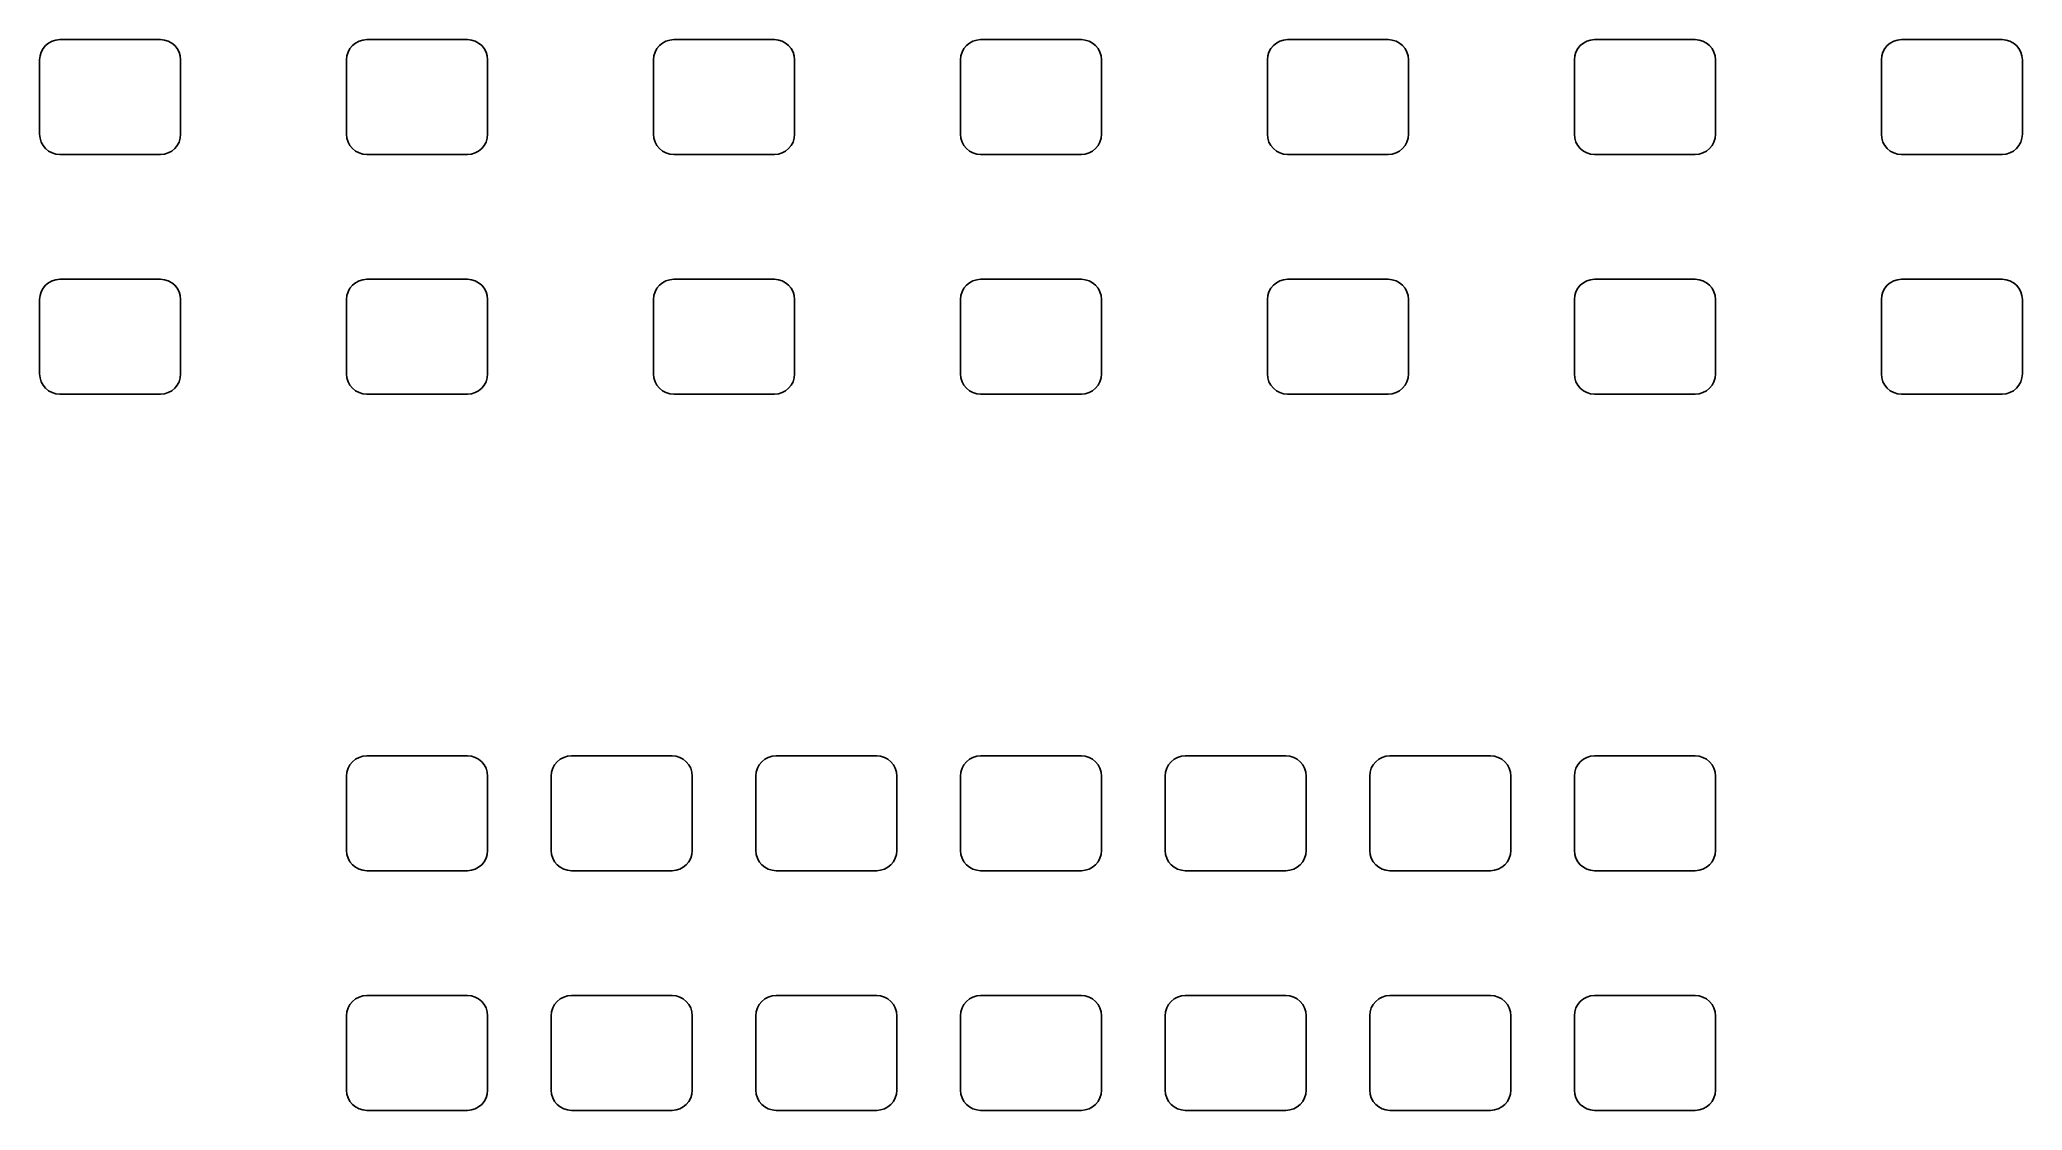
# Model space of a CAD drawing. Extents: x 1.7 to 26.3, y 2.9 to 16.2.
import ezdxf

# ---------------------------------------------------------------- set-up
doc = ezdxf.new("R2010")
doc.units = 0
doc.layers.add('BLACK', color=7, linetype='CONTINUOUS')

msp = doc.modelspace()

# ---------------------------------------------------------------- linework, layer by layer
at = {"layer": 'BLACK', "linetype": 'CONTINUOUS'}
for p, q in [((1.6698, 15.9688), (1.68403, 16.0157)), ((1.68403, 16.0157), (1.70713, 16.0589)), ((1.70713, 16.0589), (1.73822, 16.0968)), ((1.73822, 16.0968), (1.77611, 16.1279)), ((1.77611, 16.1279), (1.81933, 16.151)), ((1.81933, 16.151), (1.86623, 16.1652)), ((1.86623, 16.1652), (1.915, 16.17)), ((1.915, 16.17), (3.165, 16.17)), ((3.165, 16.17), (3.21377, 16.1652)), ((3.21377, 16.1652), (3.26067, 16.151)), ((3.26067, 16.151), (3.30389, 16.1279)), ((3.30389, 16.1279), (3.34178, 16.0968)), ((3.34178, 16.0968), (3.37287, 16.0589)), ((3.37287, 16.0589), (3.39597, 16.0157)), ((3.39597, 16.0157), (3.4102, 15.9688)), ((5.4798, 15.9688), (5.49403, 16.0157)), ((5.49403, 16.0157), (5.51713, 16.0589)), ((5.51713, 16.0589), (5.54822, 16.0968)), ((5.54822, 16.0968), (5.58611, 16.1279)), ((5.58611, 16.1279), (5.62933, 16.151)), ((5.62933, 16.151), (5.67623, 16.1652)), ((5.67623, 16.1652), (5.725, 16.17)), ((5.725, 16.17), (6.975, 16.17)), ((6.975, 16.17), (7.02377, 16.1652)), ((7.02377, 16.1652), (7.07067, 16.151)), ((7.07067, 16.151), (7.11389, 16.1279)), ((7.11389, 16.1279), (7.15178, 16.0968)), ((7.15178, 16.0968), (7.18287, 16.0589)), ((7.18287, 16.0589), (7.20597, 16.0157)), ((7.20597, 16.0157), (7.2202, 15.9688)), ((9.2898, 15.9688), (9.30403, 16.0157)), ((9.30403, 16.0157), (9.32713, 16.0589)), ((9.32713, 16.0589), (9.35822, 16.0968)), ((9.35822, 16.0968), (9.39611, 16.1279)), ((9.39611, 16.1279), (9.43933, 16.151)), ((9.43933, 16.151), (9.48623, 16.1652)), ((9.48623, 16.1652), (9.535, 16.17)), ((9.535, 16.17), (10.785, 16.17)), ((10.785, 16.17), (10.8338, 16.1652)), ((10.8338, 16.1652), (10.8807, 16.151)), ((10.8807, 16.151), (10.9239, 16.1279)), ((10.9239, 16.1279), (10.9618, 16.0968)), ((10.9618, 16.0968), (10.9929, 16.0589)), ((10.9929, 16.0589), (11.016, 16.0157)), ((11.016, 16.0157), (11.0302, 15.9688)), ((13.0998, 15.9688), (13.114, 16.0157)), ((13.114, 16.0157), (13.1371, 16.0589)), ((13.1371, 16.0589), (13.1682, 16.0968)), ((13.1682, 16.0968), (13.2061, 16.1279)), ((13.2061, 16.1279), (13.2493, 16.151)), ((13.2493, 16.151), (13.2962, 16.1652)), ((13.2962, 16.1652), (13.345, 16.17)), ((13.345, 16.17), (14.595, 16.17)), ((14.595, 16.17), (14.6438, 16.1652)), ((14.6438, 16.1652), (14.6907, 16.151)), ((14.6907, 16.151), (14.7339, 16.1279)), ((14.7339, 16.1279), (14.7718, 16.0968)), ((14.7718, 16.0968), (14.8029, 16.0589)), ((14.8029, 16.0589), (14.826, 16.0157)), ((14.826, 16.0157), (14.8402, 15.9688)), ((16.9098, 15.9688), (16.924, 16.0157)), ((16.924, 16.0157), (16.9471, 16.0589)), ((16.9471, 16.0589), (16.9782, 16.0968)), ((16.9782, 16.0968), (17.0161, 16.1279)), ((17.0161, 16.1279), (17.0593, 16.151)), ((17.0593, 16.151), (17.1062, 16.1652)), ((17.1062, 16.1652), (17.155, 16.17)), ((17.155, 16.17), (18.405, 16.17)), ((18.405, 16.17), (18.4538, 16.1652)), ((18.4538, 16.1652), (18.5007, 16.151)), ((18.5007, 16.151), (18.5439, 16.1279)), ((18.5439, 16.1279), (18.5818, 16.0968)), ((18.5818, 16.0968), (18.6129, 16.0589)), ((18.6129, 16.0589), (18.636, 16.0157)), ((18.636, 16.0157), (18.6502, 15.9688)), ((20.7198, 15.9688), (20.734, 16.0157)), ((20.734, 16.0157), (20.7571, 16.0589)), ((20.7571, 16.0589), (20.7882, 16.0968)), ((20.7882, 16.0968), (20.8261, 16.1279)), ((20.8261, 16.1279), (20.8693, 16.151)), ((20.8693, 16.151), (20.9162, 16.1652)), ((20.9162, 16.1652), (20.965, 16.17)), ((20.965, 16.17), (22.215, 16.17)), ((22.215, 16.17), (22.2638, 16.1652)), ((22.2638, 16.1652), (22.3107, 16.151)), ((22.3107, 16.151), (22.3539, 16.1279)), ((22.3539, 16.1279), (22.3918, 16.0968)), ((22.3918, 16.0968), (22.4229, 16.0589)), ((22.4229, 16.0589), (22.446, 16.0157)), ((22.446, 16.0157), (22.4602, 15.9688)), ((24.5298, 15.9688), (24.544, 16.0157)), ((24.544, 16.0157), (24.5671, 16.0589)), ((24.5671, 16.0589), (24.5982, 16.0968)), ((24.5982, 16.0968), (24.6361, 16.1279)), ((24.6361, 16.1279), (24.6793, 16.151)), ((24.6793, 16.151), (24.7262, 16.1652)), ((24.7262, 16.1652), (24.775, 16.17)), ((24.775, 16.17), (26.025, 16.17)), ((26.025, 16.17), (26.0738, 16.1652)), ((26.0738, 16.1652), (26.1207, 16.151)), ((26.1207, 16.151), (26.1639, 16.1279)), ((26.1639, 16.1279), (26.2018, 16.0968)), ((26.2018, 16.0968), (26.2329, 16.0589)), ((26.2329, 16.0589), (26.256, 16.0157)), ((26.256, 16.0157), (26.2702, 15.9688)), ((1.665, 15.92), (1.6698, 15.9688)), ((1.665, 14.995), (1.665, 15.92)), ((3.4102, 15.9688), (3.415, 15.92)), ((3.415, 15.92), (3.415, 14.995)), ((5.475, 15.92), (5.4798, 15.9688)), ((5.475, 14.995), (5.475, 15.92)), ((7.2202, 15.9688), (7.225, 15.92)), ((7.225, 15.92), (7.225, 14.995)), ((9.285, 15.92), (9.2898, 15.9688)), ((9.285, 14.995), (9.285, 15.92)), ((11.0302, 15.9688), (11.035, 15.92)), ((11.035, 15.92), (11.035, 14.995)), ((13.095, 15.92), (13.0998, 15.9688)), ((13.095, 14.995), (13.095, 15.92)), ((14.8402, 15.9688), (14.845, 15.92)), ((14.845, 15.92), (14.845, 14.995)), ((16.905, 15.92), (16.9098, 15.9688)), ((16.905, 14.995), (16.905, 15.92)), ((18.6502, 15.9688), (18.655, 15.92)), ((18.655, 15.92), (18.655, 14.995)), ((20.715, 15.92), (20.7198, 15.9688)), ((20.715, 14.995), (20.715, 15.92)), ((22.4602, 15.9688), (22.465, 15.92)), ((22.465, 15.92), (22.465, 14.995)), ((24.525, 15.92), (24.5298, 15.9688)), ((24.525, 14.995), (24.525, 15.92)), ((26.2702, 15.9688), (26.275, 15.92)), ((26.275, 15.92), (26.275, 14.995)), ((1.6698, 14.9462), (1.665, 14.995)), ((1.68403, 14.8993), (1.6698, 14.9462)), ((1.70713, 14.8561), (1.68403, 14.8993)), ((1.73822, 14.8182), (1.70713, 14.8561)), ((1.77611, 14.7871), (1.73822, 14.8182)), ((1.81933, 14.764), (1.77611, 14.7871)), ((3.30389, 14.7871), (3.26067, 14.764)), ((3.34178, 14.8182), (3.30389, 14.7871)), ((3.37287, 14.8561), (3.34178, 14.8182)), ((3.39597, 14.8993), (3.37287, 14.8561)), ((3.4102, 14.9462), (3.39597, 14.8993)), ((3.415, 14.995), (3.4102, 14.9462)), ((5.4798, 14.9462), (5.475, 14.995)), ((5.49403, 14.8993), (5.4798, 14.9462)), ((5.51713, 14.8561), (5.49403, 14.8993)), ((5.54822, 14.8182), (5.51713, 14.8561)), ((5.58611, 14.7871), (5.54822, 14.8182)), ((5.62933, 14.764), (5.58611, 14.7871)), ((7.11389, 14.7871), (7.07067, 14.764)), ((7.15178, 14.8182), (7.11389, 14.7871)), ((7.18287, 14.8561), (7.15178, 14.8182)), ((7.20597, 14.8993), (7.18287, 14.8561)), ((7.2202, 14.9462), (7.20597, 14.8993)), ((7.225, 14.995), (7.2202, 14.9462)), ((9.2898, 14.9462), (9.285, 14.995)), ((9.30403, 14.8993), (9.2898, 14.9462)), ((9.32713, 14.8561), (9.30403, 14.8993)), ((9.35822, 14.8182), (9.32713, 14.8561)), ((9.39611, 14.7871), (9.35822, 14.8182)), ((9.43933, 14.764), (9.39611, 14.7871)), ((10.9239, 14.7871), (10.8807, 14.764)), ((10.9618, 14.8182), (10.9239, 14.7871)), ((10.9929, 14.8561), (10.9618, 14.8182)), ((11.016, 14.8993), (10.9929, 14.8561)), ((11.0302, 14.9462), (11.016, 14.8993)), ((11.035, 14.995), (11.0302, 14.9462)), ((13.0998, 14.9462), (13.095, 14.995)), ((13.114, 14.8993), (13.0998, 14.9462)), ((13.1371, 14.8561), (13.114, 14.8993)), ((13.1682, 14.8182), (13.1371, 14.8561)), ((13.2061, 14.7871), (13.1682, 14.8182)), ((13.2493, 14.764), (13.2061, 14.7871)), ((14.7339, 14.7871), (14.6907, 14.764)), ((14.7718, 14.8182), (14.7339, 14.7871)), ((14.8029, 14.8561), (14.7718, 14.8182)), ((14.826, 14.8993), (14.8029, 14.8561)), ((14.8402, 14.9462), (14.826, 14.8993)), ((14.845, 14.995), (14.8402, 14.9462)), ((16.9098, 14.9462), (16.905, 14.995)), ((16.924, 14.8993), (16.9098, 14.9462)), ((16.9471, 14.8561), (16.924, 14.8993)), ((16.9782, 14.8182), (16.9471, 14.8561)), ((17.0161, 14.7871), (16.9782, 14.8182)), ((17.0593, 14.764), (17.0161, 14.7871)), ((18.5439, 14.7871), (18.5007, 14.764)), ((18.5818, 14.8182), (18.5439, 14.7871)), ((18.6129, 14.8561), (18.5818, 14.8182)), ((18.636, 14.8993), (18.6129, 14.8561)), ((18.6502, 14.9462), (18.636, 14.8993)), ((18.655, 14.995), (18.6502, 14.9462)), ((20.7198, 14.9462), (20.715, 14.995)), ((20.734, 14.8993), (20.7198, 14.9462)), ((20.7571, 14.8561), (20.734, 14.8993)), ((20.7882, 14.8182), (20.7571, 14.8561)), ((20.8261, 14.7871), (20.7882, 14.8182)), ((20.8693, 14.764), (20.8261, 14.7871)), ((22.3539, 14.7871), (22.3107, 14.764)), ((22.3918, 14.8182), (22.3539, 14.7871)), ((22.4229, 14.8561), (22.3918, 14.8182)), ((22.446, 14.8993), (22.4229, 14.8561)), ((22.4602, 14.9462), (22.446, 14.8993)), ((22.465, 14.995), (22.4602, 14.9462)), ((24.5298, 14.9462), (24.525, 14.995)), ((24.544, 14.8993), (24.5298, 14.9462)), ((24.5671, 14.8561), (24.544, 14.8993)), ((24.5982, 14.8182), (24.5671, 14.8561)), ((24.6361, 14.7871), (24.5982, 14.8182)), ((24.6793, 14.764), (24.6361, 14.7871)), ((26.1639, 14.7871), (26.1207, 14.764)), ((26.2018, 14.8182), (26.1639, 14.7871)), ((26.2329, 14.8561), (26.2018, 14.8182)), ((26.256, 14.8993), (26.2329, 14.8561)), ((26.2702, 14.9462), (26.256, 14.8993)), ((26.275, 14.995), (26.2702, 14.9462)), ((1.86623, 14.7498), (1.81933, 14.764)), ((1.915, 14.745), (1.86623, 14.7498)), ((3.165, 14.745), (1.915, 14.745)), ((3.21377, 14.7498), (3.165, 14.745)), ((3.26067, 14.764), (3.21377, 14.7498)), ((5.67623, 14.7498), (5.62933, 14.764)), ((5.725, 14.745), (5.67623, 14.7498)), ((6.975, 14.745), (5.725, 14.745)), ((7.02377, 14.7498), (6.975, 14.745)), ((7.07067, 14.764), (7.02377, 14.7498)), ((9.48623, 14.7498), (9.43933, 14.764)), ((9.535, 14.745), (9.48623, 14.7498)), ((10.785, 14.745), (9.535, 14.745)), ((10.8338, 14.7498), (10.785, 14.745)), ((10.8807, 14.764), (10.8338, 14.7498)), ((13.2962, 14.7498), (13.2493, 14.764)), ((13.345, 14.745), (13.2962, 14.7498)), ((14.595, 14.745), (13.345, 14.745)), ((14.6438, 14.7498), (14.595, 14.745)), ((14.6907, 14.764), (14.6438, 14.7498)), ((17.1062, 14.7498), (17.0593, 14.764)), ((17.155, 14.745), (17.1062, 14.7498)), ((18.405, 14.745), (17.155, 14.745)), ((18.4538, 14.7498), (18.405, 14.745)), ((18.5007, 14.764), (18.4538, 14.7498)), ((20.9162, 14.7498), (20.8693, 14.764)), ((20.965, 14.745), (20.9162, 14.7498)), ((22.215, 14.745), (20.965, 14.745)), ((22.2638, 14.7498), (22.215, 14.745)), ((22.3107, 14.764), (22.2638, 14.7498)), ((24.7262, 14.7498), (24.6793, 14.764)), ((24.775, 14.745), (24.7262, 14.7498)), ((26.025, 14.745), (24.775, 14.745)), ((26.0738, 14.7498), (26.025, 14.745)), ((26.1207, 14.764), (26.0738, 14.7498)), ((1.68403, 13.0407), (1.70713, 13.0839)), ((1.70713, 13.0839), (1.73822, 13.1218)), ((1.73822, 13.1218), (1.77611, 13.1529)), ((1.77611, 13.1529), (1.81933, 13.176)), ((1.81933, 13.176), (1.86623, 13.1902)), ((1.86623, 13.1902), (1.915, 13.195)), ((1.915, 13.195), (3.165, 13.195)), ((3.165, 13.195), (3.21377, 13.1902)), ((3.21377, 13.1902), (3.26067, 13.176)), ((3.26067, 13.176), (3.30389, 13.1529)), ((3.30389, 13.1529), (3.34178, 13.1218)), ((3.34178, 13.1218), (3.37287, 13.0839)), ((3.37287, 13.0839), (3.39597, 13.0407)), ((5.49403, 13.0407), (5.51713, 13.0839)), ((5.51713, 13.0839), (5.54822, 13.1218)), ((5.54822, 13.1218), (5.58611, 13.1529)), ((5.58611, 13.1529), (5.62933, 13.176)), ((5.62933, 13.176), (5.67623, 13.1902)), ((5.67623, 13.1902), (5.725, 13.195)), ((5.725, 13.195), (6.975, 13.195)), ((6.975, 13.195), (7.02377, 13.1902)), ((7.02377, 13.1902), (7.07067, 13.176)), ((7.07067, 13.176), (7.11389, 13.1529)), ((7.11389, 13.1529), (7.15178, 13.1218)), ((7.15178, 13.1218), (7.18287, 13.0839)), ((7.18287, 13.0839), (7.20597, 13.0407)), ((9.30403, 13.0407), (9.32713, 13.0839)), ((9.32713, 13.0839), (9.35822, 13.1218)), ((9.35822, 13.1218), (9.39611, 13.1529)), ((9.39611, 13.1529), (9.43933, 13.176)), ((9.43933, 13.176), (9.48623, 13.1902)), ((9.48623, 13.1902), (9.535, 13.195)), ((9.535, 13.195), (10.785, 13.195)), ((10.785, 13.195), (10.8338, 13.1902)), ((10.8338, 13.1902), (10.8807, 13.176)), ((10.8807, 13.176), (10.9239, 13.1529)), ((10.9239, 13.1529), (10.9618, 13.1218)), ((10.9618, 13.1218), (10.9929, 13.0839)), ((10.9929, 13.0839), (11.016, 13.0407)), ((13.114, 13.0407), (13.1371, 13.0839)), ((13.1371, 13.0839), (13.1682, 13.1218)), ((13.1682, 13.1218), (13.2061, 13.1529)), ((13.2061, 13.1529), (13.2493, 13.176)), ((13.2493, 13.176), (13.2962, 13.1902)), ((13.2962, 13.1902), (13.345, 13.195)), ((13.345, 13.195), (14.595, 13.195)), ((14.595, 13.195), (14.6438, 13.1902)), ((14.6438, 13.1902), (14.6907, 13.176)), ((14.6907, 13.176), (14.7339, 13.1529)), ((14.7339, 13.1529), (14.7718, 13.1218)), ((14.7718, 13.1218), (14.8029, 13.0839)), ((14.8029, 13.0839), (14.826, 13.0407)), ((16.924, 13.0407), (16.9471, 13.0839)), ((16.9471, 13.0839), (16.9782, 13.1218)), ((16.9782, 13.1218), (17.0161, 13.1529)), ((17.0161, 13.1529), (17.0593, 13.176)), ((17.0593, 13.176), (17.1062, 13.1902)), ((17.1062, 13.1902), (17.155, 13.195)), ((17.155, 13.195), (18.405, 13.195)), ((18.405, 13.195), (18.4538, 13.1902)), ((18.4538, 13.1902), (18.5007, 13.176)), ((18.5007, 13.176), (18.5439, 13.1529)), ((18.5439, 13.1529), (18.5818, 13.1218)), ((18.5818, 13.1218), (18.6129, 13.0839)), ((18.6129, 13.0839), (18.636, 13.0407)), ((20.734, 13.0407), (20.7571, 13.0839)), ((20.7571, 13.0839), (20.7882, 13.1218)), ((20.7882, 13.1218), (20.8261, 13.1529)), ((20.8261, 13.1529), (20.8693, 13.176)), ((20.8693, 13.176), (20.9162, 13.1902)), ((20.9162, 13.1902), (20.965, 13.195)), ((20.965, 13.195), (22.215, 13.195)), ((22.215, 13.195), (22.2638, 13.1902)), ((22.2638, 13.1902), (22.3107, 13.176)), ((22.3107, 13.176), (22.3539, 13.1529)), ((22.3539, 13.1529), (22.3918, 13.1218)), ((22.3918, 13.1218), (22.4229, 13.0839)), ((22.4229, 13.0839), (22.446, 13.0407)), ((24.544, 13.0407), (24.5671, 13.0839)), ((24.5671, 13.0839), (24.5982, 13.1218)), ((24.5982, 13.1218), (24.6361, 13.1529)), ((24.6361, 13.1529), (24.6793, 13.176)), ((24.6793, 13.176), (24.7262, 13.1902)), ((24.7262, 13.1902), (24.775, 13.195)), ((24.775, 13.195), (26.025, 13.195)), ((26.025, 13.195), (26.0738, 13.1902)), ((26.0738, 13.1902), (26.1207, 13.176)), ((26.1207, 13.176), (26.1639, 13.1529)), ((26.1639, 13.1529), (26.2018, 13.1218)), ((26.2018, 13.1218), (26.2329, 13.0839)), ((26.2329, 13.0839), (26.256, 13.0407)), ((1.665, 12.945), (1.6698, 12.9938)), ((1.665, 12.02), (1.665, 12.945)), ((1.6698, 12.9938), (1.68403, 13.0407)), ((3.39597, 13.0407), (3.4102, 12.9938)), ((3.4102, 12.9938), (3.415, 12.945)), ((3.415, 12.945), (3.415, 12.02)), ((5.475, 12.945), (5.4798, 12.9938)), ((5.475, 12.02), (5.475, 12.945)), ((5.4798, 12.9938), (5.49403, 13.0407)), ((7.20597, 13.0407), (7.2202, 12.9938)), ((7.2202, 12.9938), (7.225, 12.945)), ((7.225, 12.945), (7.225, 12.02)), ((9.285, 12.945), (9.2898, 12.9938)), ((9.285, 12.02), (9.285, 12.945)), ((9.2898, 12.9938), (9.30403, 13.0407)), ((11.016, 13.0407), (11.0302, 12.9938)), ((11.0302, 12.9938), (11.035, 12.945)), ((11.035, 12.945), (11.035, 12.02)), ((13.095, 12.945), (13.0998, 12.9938)), ((13.095, 12.02), (13.095, 12.945)), ((13.0998, 12.9938), (13.114, 13.0407)), ((14.826, 13.0407), (14.8402, 12.9938)), ((14.8402, 12.9938), (14.845, 12.945)), ((14.845, 12.945), (14.845, 12.02)), ((16.905, 12.945), (16.9098, 12.9938)), ((16.905, 12.02), (16.905, 12.945)), ((16.9098, 12.9938), (16.924, 13.0407)), ((18.636, 13.0407), (18.6502, 12.9938)), ((18.6502, 12.9938), (18.655, 12.945)), ((18.655, 12.945), (18.655, 12.02)), ((20.715, 12.945), (20.7198, 12.9938)), ((20.715, 12.02), (20.715, 12.945)), ((20.7198, 12.9938), (20.734, 13.0407)), ((22.446, 13.0407), (22.4602, 12.9938)), ((22.4602, 12.9938), (22.465, 12.945)), ((22.465, 12.945), (22.465, 12.02)), ((24.525, 12.945), (24.5298, 12.9938)), ((24.525, 12.02), (24.525, 12.945)), ((24.5298, 12.9938), (24.544, 13.0407)), ((26.256, 13.0407), (26.2702, 12.9938)), ((26.2702, 12.9938), (26.275, 12.945)), ((26.275, 12.945), (26.275, 12.02)), ((1.6698, 11.9712), (1.665, 12.02)), ((1.68403, 11.9243), (1.6698, 11.9712)), ((1.70713, 11.8811), (1.68403, 11.9243)), ((1.73822, 11.8432), (1.70713, 11.8811)), ((1.77611, 11.8121), (1.73822, 11.8432)), ((3.34178, 11.8432), (3.30389, 11.8121)), ((3.37287, 11.8811), (3.34178, 11.8432)), ((3.39597, 11.9243), (3.37287, 11.8811)), ((3.4102, 11.9712), (3.39597, 11.9243)), ((3.415, 12.02), (3.4102, 11.9712)), ((5.4798, 11.9712), (5.475, 12.02)), ((5.49403, 11.9243), (5.4798, 11.9712)), ((5.51713, 11.8811), (5.49403, 11.9243)), ((5.54822, 11.8432), (5.51713, 11.8811)), ((5.58611, 11.8121), (5.54822, 11.8432)), ((7.15178, 11.8432), (7.11389, 11.8121)), ((7.18287, 11.8811), (7.15178, 11.8432)), ((7.20597, 11.9243), (7.18287, 11.8811)), ((7.2202, 11.9712), (7.20597, 11.9243)), ((7.225, 12.02), (7.2202, 11.9712)), ((9.2898, 11.9712), (9.285, 12.02)), ((9.30403, 11.9243), (9.2898, 11.9712)), ((9.32713, 11.8811), (9.30403, 11.9243)), ((9.35822, 11.8432), (9.32713, 11.8811)), ((9.39611, 11.8121), (9.35822, 11.8432)), ((10.9618, 11.8432), (10.9239, 11.8121)), ((10.9929, 11.8811), (10.9618, 11.8432)), ((11.016, 11.9243), (10.9929, 11.8811)), ((11.0302, 11.9712), (11.016, 11.9243)), ((11.035, 12.02), (11.0302, 11.9712)), ((13.0998, 11.9712), (13.095, 12.02)), ((13.114, 11.9243), (13.0998, 11.9712)), ((13.1371, 11.8811), (13.114, 11.9243)), ((13.1682, 11.8432), (13.1371, 11.8811)), ((13.2061, 11.8121), (13.1682, 11.8432)), ((14.7718, 11.8432), (14.7339, 11.8121)), ((14.8029, 11.8811), (14.7718, 11.8432)), ((14.826, 11.9243), (14.8029, 11.8811)), ((14.8402, 11.9712), (14.826, 11.9243)), ((14.845, 12.02), (14.8402, 11.9712)), ((16.9098, 11.9712), (16.905, 12.02)), ((16.924, 11.9243), (16.9098, 11.9712)), ((16.9471, 11.8811), (16.924, 11.9243)), ((16.9782, 11.8432), (16.9471, 11.8811)), ((17.0161, 11.8121), (16.9782, 11.8432)), ((18.5818, 11.8432), (18.5439, 11.8121)), ((18.6129, 11.8811), (18.5818, 11.8432)), ((18.636, 11.9243), (18.6129, 11.8811)), ((18.6502, 11.9712), (18.636, 11.9243)), ((18.655, 12.02), (18.6502, 11.9712)), ((20.7198, 11.9712), (20.715, 12.02)), ((20.734, 11.9243), (20.7198, 11.9712)), ((20.7571, 11.8811), (20.734, 11.9243)), ((20.7882, 11.8432), (20.7571, 11.8811)), ((20.8261, 11.8121), (20.7882, 11.8432)), ((22.3918, 11.8432), (22.3539, 11.8121)), ((22.4229, 11.8811), (22.3918, 11.8432)), ((22.446, 11.9243), (22.4229, 11.8811)), ((22.4602, 11.9712), (22.446, 11.9243)), ((22.465, 12.02), (22.4602, 11.9712)), ((24.5298, 11.9712), (24.525, 12.02)), ((24.544, 11.9243), (24.5298, 11.9712)), ((24.5671, 11.8811), (24.544, 11.9243)), ((24.5982, 11.8432), (24.5671, 11.8811)), ((24.6361, 11.8121), (24.5982, 11.8432)), ((26.2018, 11.8432), (26.1639, 11.8121)), ((26.2329, 11.8811), (26.2018, 11.8432)), ((26.256, 11.9243), (26.2329, 11.8811)), ((26.2702, 11.9712), (26.256, 11.9243)), ((26.275, 12.02), (26.2702, 11.9712)), ((1.81933, 11.789), (1.77611, 11.8121)), ((1.86623, 11.7748), (1.81933, 11.789)), ((1.915, 11.77), (1.86623, 11.7748)), ((3.165, 11.77), (1.915, 11.77)), ((3.21377, 11.7748), (3.165, 11.77)), ((3.26067, 11.789), (3.21377, 11.7748)), ((3.30389, 11.8121), (3.26067, 11.789)), ((5.62933, 11.789), (5.58611, 11.8121)), ((5.67623, 11.7748), (5.62933, 11.789)), ((5.725, 11.77), (5.67623, 11.7748)), ((6.975, 11.77), (5.725, 11.77)), ((7.02377, 11.7748), (6.975, 11.77)), ((7.07067, 11.789), (7.02377, 11.7748)), ((7.11389, 11.8121), (7.07067, 11.789)), ((9.43933, 11.789), (9.39611, 11.8121)), ((9.48623, 11.7748), (9.43933, 11.789)), ((9.535, 11.77), (9.48623, 11.7748)), ((10.785, 11.77), (9.535, 11.77)), ((10.8338, 11.7748), (10.785, 11.77)), ((10.8807, 11.789), (10.8338, 11.7748)), ((10.9239, 11.8121), (10.8807, 11.789)), ((13.2493, 11.789), (13.2061, 11.8121)), ((13.2962, 11.7748), (13.2493, 11.789)), ((13.345, 11.77), (13.2962, 11.7748)), ((14.595, 11.77), (13.345, 11.77)), ((14.6438, 11.7748), (14.595, 11.77)), ((14.6907, 11.789), (14.6438, 11.7748)), ((14.7339, 11.8121), (14.6907, 11.789)), ((17.0593, 11.789), (17.0161, 11.8121)), ((17.1062, 11.7748), (17.0593, 11.789)), ((17.155, 11.77), (17.1062, 11.7748)), ((18.405, 11.77), (17.155, 11.77)), ((18.4538, 11.7748), (18.405, 11.77)), ((18.5007, 11.789), (18.4538, 11.7748)), ((18.5439, 11.8121), (18.5007, 11.789)), ((20.8693, 11.789), (20.8261, 11.8121)), ((20.9162, 11.7748), (20.8693, 11.789)), ((20.965, 11.77), (20.9162, 11.7748)), ((22.215, 11.77), (20.965, 11.77)), ((22.2638, 11.7748), (22.215, 11.77)), ((22.3107, 11.789), (22.2638, 11.7748)), ((22.3539, 11.8121), (22.3107, 11.789)), ((24.6793, 11.789), (24.6361, 11.8121)), ((24.7262, 11.7748), (24.6793, 11.789)), ((24.775, 11.77), (24.7262, 11.7748)), ((26.025, 11.77), (24.775, 11.77)), ((26.0738, 11.7748), (26.025, 11.77)), ((26.1207, 11.789), (26.0738, 11.7748)), ((26.1639, 11.8121), (26.1207, 11.789)), ((5.49403, 7.12567), (5.51713, 7.16889)), ((5.51713, 7.16889), (5.54822, 7.20678)), ((5.54822, 7.20678), (5.58611, 7.23787)), ((5.58611, 7.23787), (5.62933, 7.26097)), ((5.62933, 7.26097), (5.67623, 7.2752)), ((5.67623, 7.2752), (5.725, 7.28)), ((5.725, 7.28), (6.975, 7.28)), ((6.975, 7.28), (7.02377, 7.2752)), ((7.02377, 7.2752), (7.07067, 7.26097)), ((7.07067, 7.26097), (7.11389, 7.23787)), ((7.11389, 7.23787), (7.15178, 7.20678)), ((7.15178, 7.20678), (7.18287, 7.16889)), ((7.18287, 7.16889), (7.20597, 7.12567)), ((8.03403, 7.12567), (8.05713, 7.16889)), ((8.05713, 7.16889), (8.08822, 7.20678)), ((8.08822, 7.20678), (8.12611, 7.23787)), ((8.12611, 7.23787), (8.16933, 7.26097)), ((8.16933, 7.26097), (8.21623, 7.2752)), ((8.21623, 7.2752), (8.265, 7.28)), ((8.265, 7.28), (9.515, 7.28)), ((9.515, 7.28), (9.56377, 7.2752)), ((9.56377, 7.2752), (9.61067, 7.26097)), ((9.61067, 7.26097), (9.65389, 7.23787)), ((9.65389, 7.23787), (9.69178, 7.20678)), ((9.69178, 7.20678), (9.72287, 7.16889)), ((9.72287, 7.16889), (9.74597, 7.12567)), ((10.574, 7.12567), (10.5971, 7.16889)), ((10.5971, 7.16889), (10.6282, 7.20678)), ((10.6282, 7.20678), (10.6661, 7.23787)), ((10.6661, 7.23787), (10.7093, 7.26097)), ((10.7093, 7.26097), (10.7562, 7.2752)), ((10.7562, 7.2752), (10.805, 7.28)), ((10.805, 7.28), (12.055, 7.28)), ((12.055, 7.28), (12.1038, 7.2752)), ((12.1038, 7.2752), (12.1507, 7.26097)), ((12.1507, 7.26097), (12.1939, 7.23787)), ((12.1939, 7.23787), (12.2318, 7.20678)), ((12.2318, 7.20678), (12.2629, 7.16889)), ((12.2629, 7.16889), (12.286, 7.12567)), ((13.114, 7.12567), (13.1371, 7.16889)), ((13.1371, 7.16889), (13.1682, 7.20678)), ((13.1682, 7.20678), (13.2061, 7.23787)), ((13.2061, 7.23787), (13.2493, 7.26097)), ((13.2493, 7.26097), (13.2962, 7.2752)), ((13.2962, 7.2752), (13.345, 7.28)), ((13.345, 7.28), (14.595, 7.28)), ((14.595, 7.28), (14.6438, 7.2752)), ((14.6438, 7.2752), (14.6907, 7.26097)), ((14.6907, 7.26097), (14.7339, 7.23787)), ((14.7339, 7.23787), (14.7718, 7.20678)), ((14.7718, 7.20678), (14.8029, 7.16889)), ((14.8029, 7.16889), (14.826, 7.12567)), ((15.654, 7.12567), (15.6771, 7.16889)), ((15.6771, 7.16889), (15.7082, 7.20678)), ((15.7082, 7.20678), (15.7461, 7.23787)), ((15.7461, 7.23787), (15.7893, 7.26097)), ((15.7893, 7.26097), (15.8362, 7.2752)), ((15.8362, 7.2752), (15.885, 7.28)), ((15.885, 7.28), (17.135, 7.28)), ((17.135, 7.28), (17.1838, 7.2752)), ((17.1838, 7.2752), (17.2307, 7.26097)), ((17.2307, 7.26097), (17.2739, 7.23787)), ((17.2739, 7.23787), (17.3118, 7.20678)), ((17.3118, 7.20678), (17.3429, 7.16889)), ((17.3429, 7.16889), (17.366, 7.12567)), ((18.194, 7.12567), (18.2171, 7.16889)), ((18.2171, 7.16889), (18.2482, 7.20678)), ((18.2482, 7.20678), (18.2861, 7.23787)), ((18.2861, 7.23787), (18.3293, 7.26097)), ((18.3293, 7.26097), (18.3762, 7.2752)), ((18.3762, 7.2752), (18.425, 7.28)), ((18.425, 7.28), (19.675, 7.28)), ((19.675, 7.28), (19.7238, 7.2752)), ((19.7238, 7.2752), (19.7707, 7.26097)), ((19.7707, 7.26097), (19.8139, 7.23787)), ((19.8139, 7.23787), (19.8518, 7.20678)), ((19.8518, 7.20678), (19.8829, 7.16889)), ((19.8829, 7.16889), (19.906, 7.12567)), ((20.734, 7.12567), (20.7571, 7.16889)), ((20.7571, 7.16889), (20.7882, 7.20678)), ((20.7882, 7.20678), (20.8261, 7.23787)), ((20.8261, 7.23787), (20.8693, 7.26097)), ((20.8693, 7.26097), (20.9162, 7.2752)), ((20.9162, 7.2752), (20.965, 7.28)), ((20.965, 7.28), (22.215, 7.28)), ((22.215, 7.28), (22.2638, 7.2752)), ((22.2638, 7.2752), (22.3107, 7.26097)), ((22.3107, 7.26097), (22.3539, 7.23787)), ((22.3539, 7.23787), (22.3918, 7.20678)), ((22.3918, 7.20678), (22.4229, 7.16889)), ((22.4229, 7.16889), (22.446, 7.12567)), ((5.475, 7.03), (5.4798, 7.07877)), ((5.475, 6.105), (5.475, 7.03)), ((5.4798, 7.07877), (5.49403, 7.12567)), ((7.20597, 7.12567), (7.2202, 7.07877)), ((7.2202, 7.07877), (7.225, 7.03)), ((7.225, 7.03), (7.225, 6.105)), ((8.015, 7.03), (8.0198, 7.07877)), ((8.015, 6.105), (8.015, 7.03)), ((8.0198, 7.07877), (8.03403, 7.12567)), ((9.74597, 7.12567), (9.7602, 7.07877)), ((9.7602, 7.07877), (9.765, 7.03)), ((9.765, 7.03), (9.765, 6.105)), ((10.555, 7.03), (10.5598, 7.07877)), ((10.555, 6.105), (10.555, 7.03)), ((10.5598, 7.07877), (10.574, 7.12567)), ((12.286, 7.12567), (12.3002, 7.07877)), ((12.3002, 7.07877), (12.305, 7.03)), ((12.305, 7.03), (12.305, 6.105)), ((13.095, 7.03), (13.0998, 7.07877)), ((13.095, 6.105), (13.095, 7.03)), ((13.0998, 7.07877), (13.114, 7.12567)), ((14.826, 7.12567), (14.8402, 7.07877)), ((14.8402, 7.07877), (14.845, 7.03)), ((14.845, 7.03), (14.845, 6.105)), ((15.635, 7.03), (15.6398, 7.07877)), ((15.635, 6.105), (15.635, 7.03)), ((15.6398, 7.07877), (15.654, 7.12567)), ((17.366, 7.12567), (17.3802, 7.07877)), ((17.3802, 7.07877), (17.385, 7.03)), ((17.385, 7.03), (17.385, 6.105)), ((18.175, 7.03), (18.1798, 7.07877)), ((18.175, 6.105), (18.175, 7.03)), ((18.1798, 7.07877), (18.194, 7.12567)), ((19.906, 7.12567), (19.9202, 7.07877)), ((19.9202, 7.07877), (19.925, 7.03)), ((19.925, 7.03), (19.925, 6.105)), ((20.715, 7.03), (20.7198, 7.07877)), ((20.715, 6.105), (20.715, 7.03)), ((20.7198, 7.07877), (20.734, 7.12567)), ((22.446, 7.12567), (22.4602, 7.07877)), ((22.4602, 7.07877), (22.465, 7.03)), ((22.465, 7.03), (22.465, 6.105)), ((5.4798, 6.05623), (5.475, 6.105)), ((5.49403, 6.00933), (5.4798, 6.05623)), ((5.51713, 5.96611), (5.49403, 6.00933)), ((5.54822, 5.92822), (5.51713, 5.96611)), ((5.58611, 5.89713), (5.54822, 5.92822)), ((7.15178, 5.92822), (7.11389, 5.89713)), ((7.18287, 5.96611), (7.15178, 5.92822)), ((7.20597, 6.00933), (7.18287, 5.96611)), ((7.2202, 6.05623), (7.20597, 6.00933)), ((7.225, 6.105), (7.2202, 6.05623)), ((8.0198, 6.05623), (8.015, 6.105)), ((8.03403, 6.00933), (8.0198, 6.05623)), ((8.05713, 5.96611), (8.03403, 6.00933)), ((8.08822, 5.92822), (8.05713, 5.96611)), ((8.12611, 5.89713), (8.08822, 5.92822)), ((9.69178, 5.92822), (9.65389, 5.89713)), ((9.72287, 5.96611), (9.69178, 5.92822)), ((9.74597, 6.00933), (9.72287, 5.96611)), ((9.7602, 6.05623), (9.74597, 6.00933)), ((9.765, 6.105), (9.7602, 6.05623)), ((10.5598, 6.05623), (10.555, 6.105)), ((10.574, 6.00933), (10.5598, 6.05623)), ((10.5971, 5.96611), (10.574, 6.00933)), ((10.6282, 5.92822), (10.5971, 5.96611)), ((10.6661, 5.89713), (10.6282, 5.92822)), ((12.2318, 5.92822), (12.1939, 5.89713)), ((12.2629, 5.96611), (12.2318, 5.92822)), ((12.286, 6.00933), (12.2629, 5.96611)), ((12.3002, 6.05623), (12.286, 6.00933)), ((12.305, 6.105), (12.3002, 6.05623)), ((13.0998, 6.05623), (13.095, 6.105)), ((13.114, 6.00933), (13.0998, 6.05623)), ((13.1371, 5.96611), (13.114, 6.00933)), ((13.1682, 5.92822), (13.1371, 5.96611)), ((13.2061, 5.89713), (13.1682, 5.92822)), ((14.7718, 5.92822), (14.7339, 5.89713)), ((14.8029, 5.96611), (14.7718, 5.92822)), ((14.826, 6.00933), (14.8029, 5.96611)), ((14.8402, 6.05623), (14.826, 6.00933)), ((14.845, 6.105), (14.8402, 6.05623)), ((15.6398, 6.05623), (15.635, 6.105)), ((15.654, 6.00933), (15.6398, 6.05623)), ((15.6771, 5.96611), (15.654, 6.00933)), ((15.7082, 5.92822), (15.6771, 5.96611)), ((15.7461, 5.89713), (15.7082, 5.92822)), ((17.3118, 5.92822), (17.2739, 5.89713)), ((17.3429, 5.96611), (17.3118, 5.92822)), ((17.366, 6.00933), (17.3429, 5.96611)), ((17.3802, 6.05623), (17.366, 6.00933)), ((17.385, 6.105), (17.3802, 6.05623)), ((18.1798, 6.05623), (18.175, 6.105)), ((18.194, 6.00933), (18.1798, 6.05623)), ((18.2171, 5.96611), (18.194, 6.00933)), ((18.2482, 5.92822), (18.2171, 5.96611)), ((18.2861, 5.89713), (18.2482, 5.92822)), ((19.8518, 5.92822), (19.8139, 5.89713)), ((19.8829, 5.96611), (19.8518, 5.92822)), ((19.906, 6.00933), (19.8829, 5.96611)), ((19.9202, 6.05623), (19.906, 6.00933)), ((19.925, 6.105), (19.9202, 6.05623)), ((20.7198, 6.05623), (20.715, 6.105)), ((20.734, 6.00933), (20.7198, 6.05623)), ((20.7571, 5.96611), (20.734, 6.00933)), ((20.7882, 5.92822), (20.7571, 5.96611)), ((20.8261, 5.89713), (20.7882, 5.92822)), ((22.3918, 5.92822), (22.3539, 5.89713)), ((22.4229, 5.96611), (22.3918, 5.92822)), ((22.446, 6.00933), (22.4229, 5.96611)), ((22.4602, 6.05623), (22.446, 6.00933)), ((22.465, 6.105), (22.4602, 6.05623)), ((5.62933, 5.87403), (5.58611, 5.89713)), ((5.67623, 5.8598), (5.62933, 5.87403)), ((5.725, 5.855), (5.67623, 5.8598)), ((6.975, 5.855), (5.725, 5.855)), ((7.02377, 5.8598), (6.975, 5.855)), ((7.07067, 5.87403), (7.02377, 5.8598)), ((7.11389, 5.89713), (7.07067, 5.87403)), ((8.16933, 5.87403), (8.12611, 5.89713)), ((8.21623, 5.8598), (8.16933, 5.87403)), ((8.265, 5.855), (8.21623, 5.8598)), ((9.515, 5.855), (8.265, 5.855)), ((9.56377, 5.8598), (9.515, 5.855)), ((9.61067, 5.87403), (9.56377, 5.8598)), ((9.65389, 5.89713), (9.61067, 5.87403)), ((10.7093, 5.87403), (10.6661, 5.89713)), ((10.7562, 5.8598), (10.7093, 5.87403)), ((10.805, 5.855), (10.7562, 5.8598)), ((12.055, 5.855), (10.805, 5.855)), ((12.1038, 5.8598), (12.055, 5.855)), ((12.1507, 5.87403), (12.1038, 5.8598)), ((12.1939, 5.89713), (12.1507, 5.87403)), ((13.2493, 5.87403), (13.2061, 5.89713)), ((13.2962, 5.8598), (13.2493, 5.87403)), ((13.345, 5.855), (13.2962, 5.8598)), ((14.595, 5.855), (13.345, 5.855)), ((14.6438, 5.8598), (14.595, 5.855)), ((14.6907, 5.87403), (14.6438, 5.8598)), ((14.7339, 5.89713), (14.6907, 5.87403)), ((15.7893, 5.87403), (15.7461, 5.89713)), ((15.8362, 5.8598), (15.7893, 5.87403)), ((15.885, 5.855), (15.8362, 5.8598)), ((17.135, 5.855), (15.885, 5.855)), ((17.1838, 5.8598), (17.135, 5.855)), ((17.2307, 5.87403), (17.1838, 5.8598)), ((17.2739, 5.89713), (17.2307, 5.87403)), ((18.3293, 5.87403), (18.2861, 5.89713)), ((18.3762, 5.8598), (18.3293, 5.87403)), ((18.425, 5.855), (18.3762, 5.8598)), ((19.675, 5.855), (18.425, 5.855)), ((19.7238, 5.8598), (19.675, 5.855)), ((19.7707, 5.87403), (19.7238, 5.8598)), ((19.8139, 5.89713), (19.7707, 5.87403)), ((20.8693, 5.87403), (20.8261, 5.89713)), ((20.9162, 5.8598), (20.8693, 5.87403)), ((20.965, 5.855), (20.9162, 5.8598)), ((22.215, 5.855), (20.965, 5.855)), ((22.2638, 5.8598), (22.215, 5.855)), ((22.3107, 5.87403), (22.2638, 5.8598)), ((22.3539, 5.89713), (22.3107, 5.87403)), ((5.49403, 4.15067), (5.51713, 4.19389)), ((5.51713, 4.19389), (5.54822, 4.23178)), ((5.54822, 4.23178), (5.58611, 4.26287)), ((5.58611, 4.26287), (5.62933, 4.28597)), ((5.62933, 4.28597), (5.67623, 4.3002)), ((5.67623, 4.3002), (5.725, 4.305)), ((5.725, 4.305), (6.975, 4.305)), ((6.975, 4.305), (7.02377, 4.3002)), ((7.02377, 4.3002), (7.07067, 4.28597)), ((7.07067, 4.28597), (7.11389, 4.26287)), ((7.11389, 4.26287), (7.15178, 4.23178)), ((7.15178, 4.23178), (7.18287, 4.19389)), ((7.18287, 4.19389), (7.20597, 4.15067)), ((8.03403, 4.15067), (8.05713, 4.19389)), ((8.05713, 4.19389), (8.08822, 4.23178)), ((8.08822, 4.23178), (8.12611, 4.26287)), ((8.12611, 4.26287), (8.16933, 4.28597)), ((8.16933, 4.28597), (8.21623, 4.3002)), ((8.21623, 4.3002), (8.265, 4.305)), ((8.265, 4.305), (9.515, 4.305)), ((9.515, 4.305), (9.56377, 4.3002)), ((9.56377, 4.3002), (9.61067, 4.28597)), ((9.61067, 4.28597), (9.65389, 4.26287)), ((9.65389, 4.26287), (9.69178, 4.23178)), ((9.69178, 4.23178), (9.72287, 4.19389)), ((9.72287, 4.19389), (9.74597, 4.15067)), ((10.574, 4.15067), (10.5971, 4.19389)), ((10.5971, 4.19389), (10.6282, 4.23178)), ((10.6282, 4.23178), (10.6661, 4.26287)), ((10.6661, 4.26287), (10.7093, 4.28597)), ((10.7093, 4.28597), (10.7562, 4.3002)), ((10.7562, 4.3002), (10.805, 4.305)), ((10.805, 4.305), (12.055, 4.305)), ((12.055, 4.305), (12.1038, 4.3002)), ((12.1038, 4.3002), (12.1507, 4.28597)), ((12.1507, 4.28597), (12.1939, 4.26287)), ((12.1939, 4.26287), (12.2318, 4.23178)), ((12.2318, 4.23178), (12.2629, 4.19389)), ((12.2629, 4.19389), (12.286, 4.15067)), ((13.114, 4.15067), (13.1371, 4.19389)), ((13.1371, 4.19389), (13.1682, 4.23178)), ((13.1682, 4.23178), (13.2061, 4.26287)), ((13.2061, 4.26287), (13.2493, 4.28597)), ((13.2493, 4.28597), (13.2962, 4.3002)), ((13.2962, 4.3002), (13.345, 4.305)), ((13.345, 4.305), (14.595, 4.305)), ((14.595, 4.305), (14.6438, 4.3002)), ((14.6438, 4.3002), (14.6907, 4.28597)), ((14.6907, 4.28597), (14.7339, 4.26287)), ((14.7339, 4.26287), (14.7718, 4.23178)), ((14.7718, 4.23178), (14.8029, 4.19389)), ((14.8029, 4.19389), (14.826, 4.15067)), ((15.654, 4.15067), (15.6771, 4.19389)), ((15.6771, 4.19389), (15.7082, 4.23178)), ((15.7082, 4.23178), (15.7461, 4.26287)), ((15.7461, 4.26287), (15.7893, 4.28597)), ((15.7893, 4.28597), (15.8362, 4.3002)), ((15.8362, 4.3002), (15.885, 4.305)), ((15.885, 4.305), (17.135, 4.305)), ((17.135, 4.305), (17.1838, 4.3002)), ((17.1838, 4.3002), (17.2307, 4.28597)), ((17.2307, 4.28597), (17.2739, 4.26287)), ((17.2739, 4.26287), (17.3118, 4.23178)), ((17.3118, 4.23178), (17.3429, 4.19389)), ((17.3429, 4.19389), (17.366, 4.15067)), ((18.194, 4.15067), (18.2171, 4.19389)), ((18.2171, 4.19389), (18.2482, 4.23178)), ((18.2482, 4.23178), (18.2861, 4.26287)), ((18.2861, 4.26287), (18.3293, 4.28597)), ((18.3293, 4.28597), (18.3762, 4.3002)), ((18.3762, 4.3002), (18.425, 4.305)), ((18.425, 4.305), (19.675, 4.305)), ((19.675, 4.305), (19.7238, 4.3002)), ((19.7238, 4.3002), (19.7707, 4.28597)), ((19.7707, 4.28597), (19.8139, 4.26287)), ((19.8139, 4.26287), (19.8518, 4.23178)), ((19.8518, 4.23178), (19.8829, 4.19389)), ((19.8829, 4.19389), (19.906, 4.15067)), ((20.734, 4.15067), (20.7571, 4.19389)), ((20.7571, 4.19389), (20.7882, 4.23178)), ((20.7882, 4.23178), (20.8261, 4.26287)), ((20.8261, 4.26287), (20.8693, 4.28597)), ((20.8693, 4.28597), (20.9162, 4.3002)), ((20.9162, 4.3002), (20.965, 4.305)), ((20.965, 4.305), (22.215, 4.305)), ((22.215, 4.305), (22.2638, 4.3002)), ((22.2638, 4.3002), (22.3107, 4.28597)), ((22.3107, 4.28597), (22.3539, 4.26287)), ((22.3539, 4.26287), (22.3918, 4.23178)), ((22.3918, 4.23178), (22.4229, 4.19389)), ((22.4229, 4.19389), (22.446, 4.15067)), ((5.475, 4.055), (5.4798, 4.10377)), ((5.475, 3.13), (5.475, 4.055)), ((5.4798, 4.10377), (5.49403, 4.15067)), ((7.20597, 4.15067), (7.2202, 4.10377)), ((7.2202, 4.10377), (7.225, 4.055)), ((7.225, 4.055), (7.225, 3.13)), ((8.015, 4.055), (8.0198, 4.10377)), ((8.015, 3.13), (8.015, 4.055)), ((8.0198, 4.10377), (8.03403, 4.15067)), ((9.74597, 4.15067), (9.7602, 4.10377)), ((9.7602, 4.10377), (9.765, 4.055)), ((9.765, 4.055), (9.765, 3.13)), ((10.555, 4.055), (10.5598, 4.10377)), ((10.555, 3.13), (10.555, 4.055)), ((10.5598, 4.10377), (10.574, 4.15067)), ((12.286, 4.15067), (12.3002, 4.10377)), ((12.3002, 4.10377), (12.305, 4.055)), ((12.305, 4.055), (12.305, 3.13)), ((13.095, 4.055), (13.0998, 4.10377)), ((13.095, 3.13), (13.095, 4.055)), ((13.0998, 4.10377), (13.114, 4.15067)), ((14.826, 4.15067), (14.8402, 4.10377)), ((14.8402, 4.10377), (14.845, 4.055)), ((14.845, 4.055), (14.845, 3.13)), ((15.635, 4.055), (15.6398, 4.10377)), ((15.635, 3.13), (15.635, 4.055)), ((15.6398, 4.10377), (15.654, 4.15067)), ((17.366, 4.15067), (17.3802, 4.10377)), ((17.3802, 4.10377), (17.385, 4.055)), ((17.385, 4.055), (17.385, 3.13)), ((18.175, 4.055), (18.1798, 4.10377)), ((18.175, 3.13), (18.175, 4.055)), ((18.1798, 4.10377), (18.194, 4.15067)), ((19.906, 4.15067), (19.9202, 4.10377)), ((19.9202, 4.10377), (19.925, 4.055)), ((19.925, 4.055), (19.925, 3.13)), ((20.715, 4.055), (20.7198, 4.10377)), ((20.715, 3.13), (20.715, 4.055)), ((20.7198, 4.10377), (20.734, 4.15067)), ((22.446, 4.15067), (22.4602, 4.10377)), ((22.4602, 4.10377), (22.465, 4.055)), ((22.465, 4.055), (22.465, 3.13)), ((5.4798, 3.08123), (5.475, 3.13)), ((5.49403, 3.03433), (5.4798, 3.08123)), ((5.51713, 2.99111), (5.49403, 3.03433)), ((5.54822, 2.95322), (5.51713, 2.99111)), ((5.58611, 2.92213), (5.54822, 2.95322)), ((7.15178, 2.95322), (7.11389, 2.92213)), ((7.18287, 2.99111), (7.15178, 2.95322)), ((7.20597, 3.03433), (7.18287, 2.99111)), ((7.2202, 3.08123), (7.20597, 3.03433)), ((7.225, 3.13), (7.2202, 3.08123)), ((8.0198, 3.08123), (8.015, 3.13)), ((8.03403, 3.03433), (8.0198, 3.08123)), ((8.05713, 2.99111), (8.03403, 3.03433)), ((8.08822, 2.95322), (8.05713, 2.99111)), ((8.12611, 2.92213), (8.08822, 2.95322)), ((9.69178, 2.95322), (9.65389, 2.92213)), ((9.72287, 2.99111), (9.69178, 2.95322)), ((9.74597, 3.03433), (9.72287, 2.99111)), ((9.7602, 3.08123), (9.74597, 3.03433)), ((9.765, 3.13), (9.7602, 3.08123)), ((10.5598, 3.08123), (10.555, 3.13)), ((10.574, 3.03433), (10.5598, 3.08123)), ((10.5971, 2.99111), (10.574, 3.03433)), ((10.6282, 2.95322), (10.5971, 2.99111)), ((10.6661, 2.92213), (10.6282, 2.95322)), ((12.2318, 2.95322), (12.1939, 2.92213)), ((12.2629, 2.99111), (12.2318, 2.95322)), ((12.286, 3.03433), (12.2629, 2.99111)), ((12.3002, 3.08123), (12.286, 3.03433)), ((12.305, 3.13), (12.3002, 3.08123)), ((13.0998, 3.08123), (13.095, 3.13)), ((13.114, 3.03433), (13.0998, 3.08123)), ((13.1371, 2.99111), (13.114, 3.03433)), ((13.1682, 2.95322), (13.1371, 2.99111)), ((13.2061, 2.92213), (13.1682, 2.95322)), ((14.7718, 2.95322), (14.7339, 2.92213)), ((14.8029, 2.99111), (14.7718, 2.95322)), ((14.826, 3.03433), (14.8029, 2.99111)), ((14.8402, 3.08123), (14.826, 3.03433)), ((14.845, 3.13), (14.8402, 3.08123)), ((15.6398, 3.08123), (15.635, 3.13)), ((15.654, 3.03433), (15.6398, 3.08123)), ((15.6771, 2.99111), (15.654, 3.03433)), ((15.7082, 2.95322), (15.6771, 2.99111)), ((15.7461, 2.92213), (15.7082, 2.95322)), ((17.3118, 2.95322), (17.2739, 2.92213)), ((17.3429, 2.99111), (17.3118, 2.95322)), ((17.366, 3.03433), (17.3429, 2.99111)), ((17.3802, 3.08123), (17.366, 3.03433)), ((17.385, 3.13), (17.3802, 3.08123)), ((18.1798, 3.08123), (18.175, 3.13)), ((18.194, 3.03433), (18.1798, 3.08123)), ((18.2171, 2.99111), (18.194, 3.03433)), ((18.2482, 2.95322), (18.2171, 2.99111)), ((18.2861, 2.92213), (18.2482, 2.95322)), ((19.8518, 2.95322), (19.8139, 2.92213)), ((19.8829, 2.99111), (19.8518, 2.95322)), ((19.906, 3.03433), (19.8829, 2.99111)), ((19.9202, 3.08123), (19.906, 3.03433)), ((19.925, 3.13), (19.9202, 3.08123)), ((20.7198, 3.08123), (20.715, 3.13)), ((20.734, 3.03433), (20.7198, 3.08123)), ((20.7571, 2.99111), (20.734, 3.03433)), ((20.7882, 2.95322), (20.7571, 2.99111)), ((20.8261, 2.92213), (20.7882, 2.95322)), ((22.3918, 2.95322), (22.3539, 2.92213)), ((22.4229, 2.99111), (22.3918, 2.95322)), ((22.446, 3.03433), (22.4229, 2.99111)), ((22.4602, 3.08123), (22.446, 3.03433)), ((22.465, 3.13), (22.4602, 3.08123)), ((5.62933, 2.89903), (5.58611, 2.92213)), ((5.67623, 2.8848), (5.62933, 2.89903)), ((5.725, 2.88), (5.67623, 2.8848)), ((6.975, 2.88), (5.725, 2.88)), ((7.02377, 2.8848), (6.975, 2.88)), ((7.07067, 2.89903), (7.02377, 2.8848)), ((7.11389, 2.92213), (7.07067, 2.89903)), ((8.16933, 2.89903), (8.12611, 2.92213)), ((8.21623, 2.8848), (8.16933, 2.89903)), ((8.265, 2.88), (8.21623, 2.8848)), ((9.515, 2.88), (8.265, 2.88)), ((9.56377, 2.8848), (9.515, 2.88)), ((9.61067, 2.89903), (9.56377, 2.8848)), ((9.65389, 2.92213), (9.61067, 2.89903)), ((10.7093, 2.89903), (10.6661, 2.92213)), ((10.7562, 2.8848), (10.7093, 2.89903)), ((10.805, 2.88), (10.7562, 2.8848)), ((12.055, 2.88), (10.805, 2.88)), ((12.1038, 2.8848), (12.055, 2.88)), ((12.1507, 2.89903), (12.1038, 2.8848)), ((12.1939, 2.92213), (12.1507, 2.89903)), ((13.2493, 2.89903), (13.2061, 2.92213)), ((13.2962, 2.8848), (13.2493, 2.89903)), ((13.345, 2.88), (13.2962, 2.8848)), ((14.595, 2.88), (13.345, 2.88)), ((14.6438, 2.8848), (14.595, 2.88)), ((14.6907, 2.89903), (14.6438, 2.8848)), ((14.7339, 2.92213), (14.6907, 2.89903)), ((15.7893, 2.89903), (15.7461, 2.92213)), ((15.8362, 2.8848), (15.7893, 2.89903)), ((15.885, 2.88), (15.8362, 2.8848)), ((17.135, 2.88), (15.885, 2.88)), ((17.1838, 2.8848), (17.135, 2.88)), ((17.2307, 2.89903), (17.1838, 2.8848)), ((17.2739, 2.92213), (17.2307, 2.89903)), ((18.3293, 2.89903), (18.2861, 2.92213)), ((18.3762, 2.8848), (18.3293, 2.89903)), ((18.425, 2.88), (18.3762, 2.8848)), ((19.675, 2.88), (18.425, 2.88)), ((19.7238, 2.8848), (19.675, 2.88)), ((19.7707, 2.89903), (19.7238, 2.8848)), ((19.8139, 2.92213), (19.7707, 2.89903)), ((20.8693, 2.89903), (20.8261, 2.92213)), ((20.9162, 2.8848), (20.8693, 2.89903)), ((20.965, 2.88), (20.9162, 2.8848)), ((22.215, 2.88), (20.965, 2.88)), ((22.2638, 2.8848), (22.215, 2.88)), ((22.3107, 2.89903), (22.2638, 2.8848)), ((22.3539, 2.92213), (22.3107, 2.89903))]:
    msp.add_line(p, q, dxfattribs=at)

doc.saveas('drawing.dxf')
